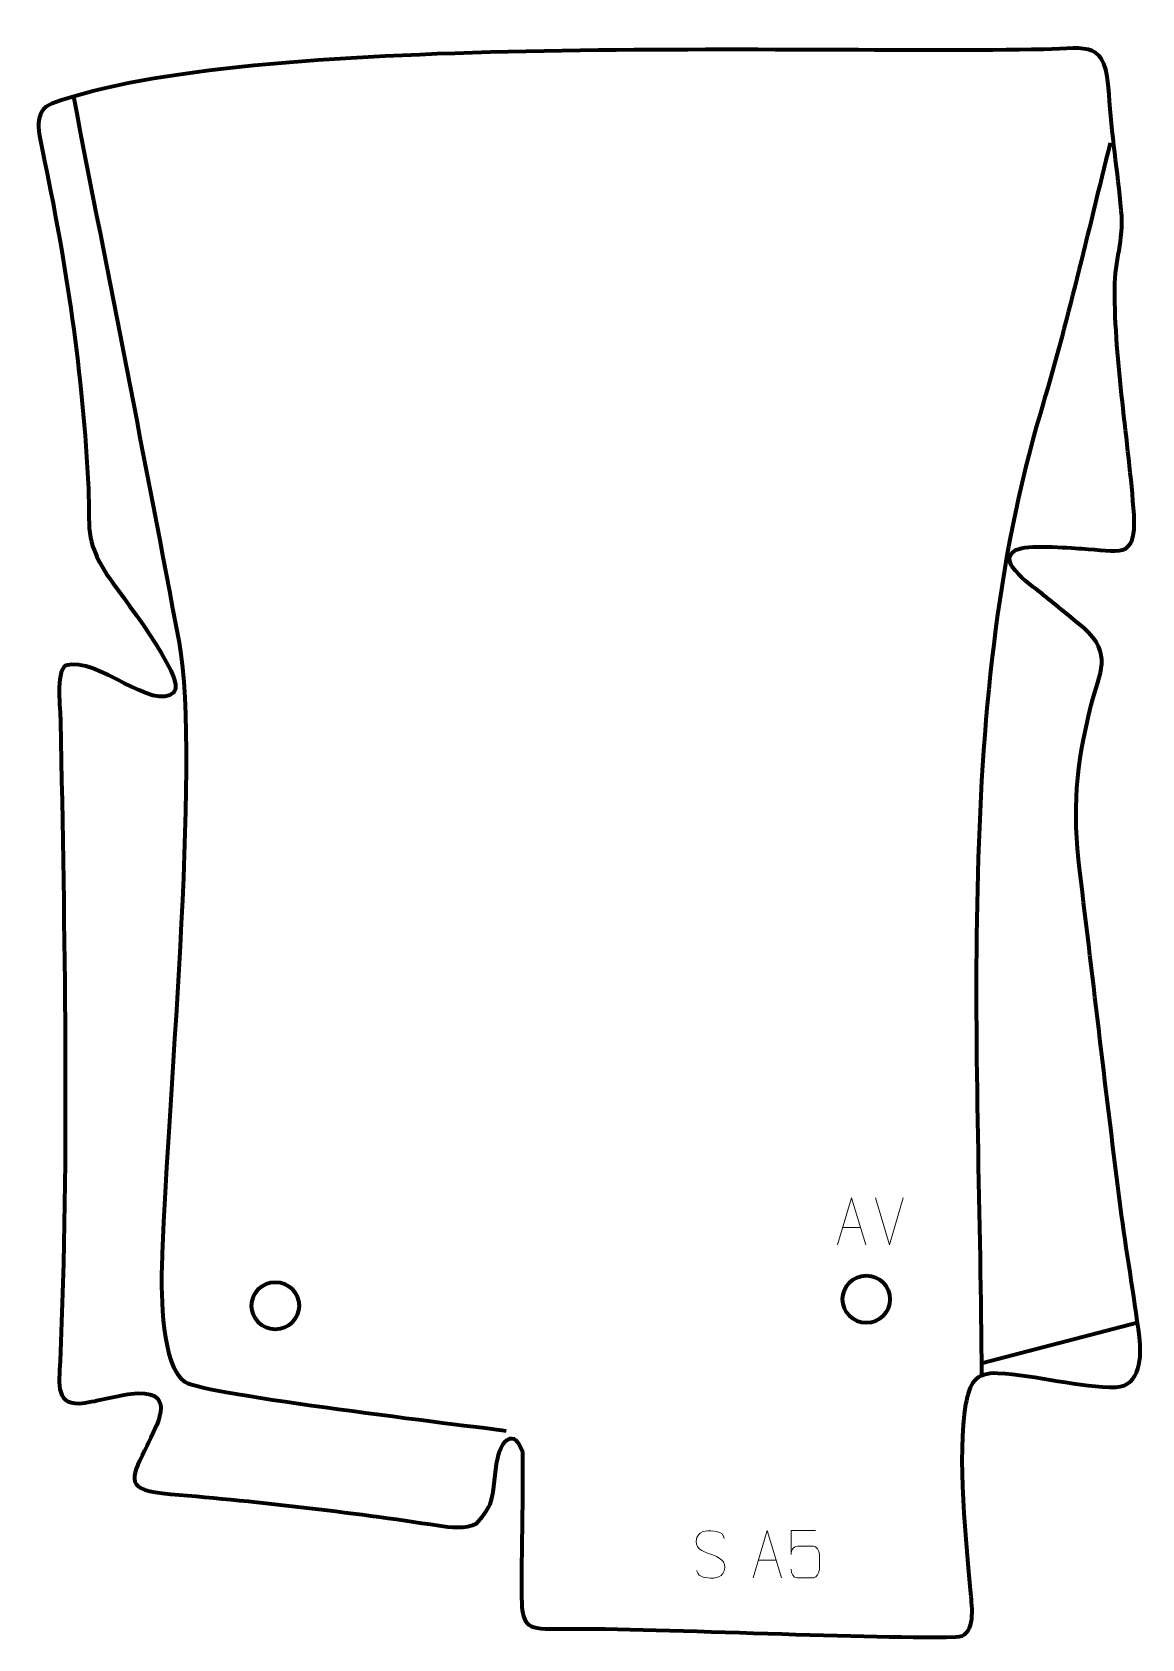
# Model space of a CAD drawing. Header units: millimetres. Extents: x -577 to 9, y -23 to 825.
import ezdxf

# ---------------------------------------------------------------- set-up
doc = ezdxf.new("R2010")
doc.units = ezdxf.units.MM
doc.header["$MEASUREMENT"] = 0
doc.layers.add('layer 2', color=7, linetype='Continuous')
doc.layers.add('layer 3', color=7, linetype='Continuous')

msp = doc.modelspace()

# ---------------------------------------------------------------- linework, layer by layer
at = {"layer": 'layer 2', "color": 140, "lineweight": 158}
for points, knots in [([(-555.2562, 791.1295), (-536.5896, 695.1314), (-517.407, 598.9961), (-499.4806, 502.8812), (-499.4806, 502.8812), (-487.7761, 440.1239), (-506.7114, 247.9034), (-508.6143, 172.9101), (-508.6143, 172.9101), (-508.9708, 158.8628), (-508.869, 120.5609), (-496.332, 112.4635), (-496.332, 112.4635), (-485.836, 105.6844), (-347.1524, 89.4562), (-326.8077, 86.6467)], [0, 0, 0, 0, 0.2, 0.2, 0.2, 0.2, 0.4, 0.4, 0.4, 0.4, 0.6, 0.6, 0.6, 0.6, 1, 1, 1, 1]), ([(-7.9849, 766.6261), (-19.917, 718.6071), (-30.6059, 671.4631), (-44.8198, 623.9574), (-44.8198, 623.9574), (-91.4168, 468.219), (-76.5369, 279.3048), (-75.8839, 115.807)], [0, 0, 0, 0, 0.33333333, 0.33333333, 0.33333333, 0.33333333, 1, 1, 1, 1])]:
    msp.add_open_spline(points, degree=3, knots=knots, dxfattribs=at)
at = {"layer": 'layer 2', "color": 250, "lineweight": 158}
msp.add_open_spline([(-75.9099, 122.364), (-75.9099, 122.364), (6.4699, 143.8378), (6.4699, 143.8378)], degree=3, dxfattribs=at)
at = {"layer": 'layer 3', "color": 250, "lineweight": 200}
for centre in [(-448.6456, 152.6597), (-136.7021, 156.0994)]:
    msp.add_ellipse(centre, major_axis=(0, 12.5), ratio=1, dxfattribs=at)
at = {"layer": 'layer 3', "color": 242, "lineweight": 158}
msp.add_open_spline([(-43.0427, 816.0103), (-18.9944, 816.444), (-10.2922, 821.5763), (-8.5543, 792.3297), (-8.5543, 792.3297), (-7.2609, 771.5195), (-3.9218, 751.5212), (-2.0952, 730.9766), (-2.0952, 730.9766), (-0.6209, 714.3945), (-5.5902, 705.0226), (-5.5766, 689.7738), (-5.5766, 689.7738), (-5.5413, 649.9954), (1.7937, 609.8328), (4.6763, 570.1074), (4.6763, 570.1074), (5.954, 546.0226), (-3.5248, 551.3778), (-23.1582, 552.4557), (-23.1582, 552.4557), (-30.6632, 552.87), (-51.883, 554.7932), (-57.6838, 551.7053), (-57.6838, 551.7053), (-69.3517, 545.4943), (-47.5048, 531.5751), (-43.0844, 527.9334), (-43.0844, 527.9334), (-36.0988, 522.1643), (-28.8034, 516.3526), (-21.9218, 510.5293), (-21.9218, 510.5293), (-6.3065, 496.6657), (-13.528, 487.4822), (-17.9306, 469.9088), (-17.9306, 469.9088), (-26.0365, 437.5536), (-27.9753, 414.9538), (-23.9734, 382.1866), (-23.9734, 382.1866), (-16.7591, 323.1209), (-10.0103, 263.8148), (-2.5025, 204.8173), (-2.5025, 204.8173), (0.4473, 181.8485), (4.5988, 158.9687), (7.4944, 136.0958), (7.4944, 136.0958), (8.7642, 126.0651), (8.2314, 110.3776), (-5.0354, 109.6858), (-5.0354, 109.6858), (-23.2056, 109.3628), (-47.5305, 116.0824), (-67.1843, 117.1262), (-67.1843, 117.1262), (-78.9988, 117.7537), (-82.1519, 111.5394), (-84.0664, 100.6343), (-84.0664, 100.6343), (-88.7552, 73.9277), (-83.8913, 26.6476), (-81.3669, -0.9685), (-81.3669, -0.9685), (-80.6525, -8.7832), (-79.2319, -22.0356), (-89.3627, -22.2252), (-89.3627, -22.2252), (-143.6754, -23.2415), (-248.4412, -17.2136), (-303.6442, -17.9237), (-303.6442, -17.9237), (-318.4027, -18.1135), (-318.3695, -13.0793), (-318.6683, 0.6919), (-318.6683, 0.6919), (-318.9064, 11.6707), (-317.589, 74.046), (-318.3106, 75.9889), (-318.3106, 75.9889), (-322.6946, 87.7924), (-329.0225, 82.1902), (-331.2545, 72.1995), (-331.2545, 72.1995), (-333.1169, 63.8634), (-332.4026, 56.5438), (-335.3117, 47.8981), (-335.3117, 47.8981), (-337.0099, 43.9109), (-339.5574, 40.9255), (-342.4093, 37.7314), (-342.4093, 37.7314), (-347.9522, 34.6541), (-356.3952, 35.7601), (-362.3681, 36.5933), (-362.3681, 36.5933), (-409.3054, 43.8235), (-460.917, 49.6873), (-508.4271, 53.6168), (-508.4271, 53.6168), (-529.3261, 56.1334), (-523.835, 62.9725), (-516.3165, 78.8918), (-516.3165, 78.8918), (-511.6539, 88.7641), (-500.6026, 107.095), (-521.022, 106.4596), (-521.022, 106.4596), (-531.1428, 105.8979), (-539.6198, 102.8483), (-549.1818, 101.3956), (-549.1818, 101.3956), (-565.1561, 98.9687), (-562.8079, 111.3017), (-562.2714, 123.3586), (-562.2714, 123.3586), (-557.4201, 232.4064), (-560.0086, 350.9161), (-562.0028, 461.083), (-562.0028, 461.083), (-562.1241, 467.7835), (-564.7373, 486.6404), (-559.4103, 490.7201), (-559.4103, 490.7201), (-542.3257, 495.6292), (-512.921, 465.8663), (-502.189, 476.5283), (-502.189, 476.5283), (-494.891, 483.7786), (-531.8655, 529.8129), (-537.6778, 538.9793), (-537.6778, 538.9793), (-549.3258, 557.3492), (-546.5256, 563.6351), (-547.2845, 584.0648), (-547.2845, 584.0648), (-550.1092, 644.1358), (-559.1299, 703.6433), (-571.5626, 762.4939), (-571.5626, 762.4939), (-573.4155, 771.2648), (-577.0088, 783.6205), (-566.4291, 787.4623), (-566.4291, 787.4623), (-462.6524, 825.1492), (-177.4017, 813.587), (-43.0427, 816.0103)], degree=3, knots=[0, 0, 0, 0, 0.02631579, 0.02631579, 0.02631579, 0.02631579, 0.05263158, 0.05263158, 0.05263158, 0.05263158, 0.07894737, 0.07894737, 0.07894737, 0.07894737, 0.10526316, 0.10526316, 0.10526316, 0.10526316, 0.13157895, 0.13157895, 0.13157895, 0.13157895, 0.15789474, 0.15789474, 0.15789474, 0.15789474, 0.18421053, 0.18421053, 0.18421053, 0.18421053, 0.21052632, 0.21052632, 0.21052632, 0.21052632, 0.23684211, 0.23684211, 0.23684211, 0.23684211, 0.26315789, 0.26315789, 0.26315789, 0.26315789, 0.28947368, 0.28947368, 0.28947368, 0.28947368, 0.31578947, 0.31578947, 0.31578947, 0.31578947, 0.34210526, 0.34210526, 0.34210526, 0.34210526, 0.36842105, 0.36842105, 0.36842105, 0.36842105, 0.39473684, 0.39473684, 0.39473684, 0.39473684, 0.42105263, 0.42105263, 0.42105263, 0.42105263, 0.44736842, 0.44736842, 0.44736842, 0.44736842, 0.47368421, 0.47368421, 0.47368421, 0.47368421, 0.5, 0.5, 0.5, 0.5, 0.52631579, 0.52631579, 0.52631579, 0.52631579, 0.55263158, 0.55263158, 0.55263158, 0.55263158, 0.57894737, 0.57894737, 0.57894737, 0.57894737, 0.60526316, 0.60526316, 0.60526316, 0.60526316, 0.63157895, 0.63157895, 0.63157895, 0.63157895, 0.65789474, 0.65789474, 0.65789474, 0.65789474, 0.68421053, 0.68421053, 0.68421053, 0.68421053, 0.71052632, 0.71052632, 0.71052632, 0.71052632, 0.73684211, 0.73684211, 0.73684211, 0.73684211, 0.76315789, 0.76315789, 0.76315789, 0.76315789, 0.78947368, 0.78947368, 0.78947368, 0.78947368, 0.81578947, 0.81578947, 0.81578947, 0.81578947, 0.84210526, 0.84210526, 0.84210526, 0.84210526, 0.86842105, 0.86842105, 0.86842105, 0.86842105, 0.89473684, 0.89473684, 0.89473684, 0.89473684, 0.92105263, 0.92105263, 0.92105263, 0.92105263, 0.94736842, 0.94736842, 0.94736842, 0.94736842, 1, 1, 1, 1], dxfattribs=at)
at = {"layer": 'layer 3', "color": 250, "lineweight": 9}
for points, knots in [([(-151.884, 184.7662), (-151.884, 184.7662), (-144.513, 209.7197), (-144.513, 209.7197), (-144.513, 209.7197), (-144.513, 209.7197), (-136.9431, 184.7662), (-136.9431, 184.7662)], [0, 0, 0, 0, 0.33333333, 0.33333333, 0.33333333, 0.33333333, 1, 1, 1, 1]), ([(-218.9218, 21.5074), (-223.1701, 22.9778), (-228.0782, 24.7736), (-226.0731, 30.2939), (-226.0731, 30.2939), (-224.5696, 34.4338), (-219.356, 34.0453), (-215.7524, 33.4442), (-215.7524, 33.4442), (-212.8918, 32.967), (-212.0271, 31.7538), (-211.7165, 29.6697)], [0, 0, 0, 0, 0.25, 0.25, 0.25, 0.25, 0.5, 0.5, 0.5, 0.5, 1, 1, 1, 1]), ([(-196.3923, 9.0306), (-196.3923, 9.0306), (-189.0213, 33.9841), (-189.0213, 33.9841), (-189.0213, 33.9841), (-189.0213, 33.9841), (-181.4514, 9.0306), (-181.4514, 9.0306)], [0, 0, 0, 0, 0.33333333, 0.33333333, 0.33333333, 0.33333333, 1, 1, 1, 1]), ([(-163.5277, 33.9621), (-163.5277, 33.9621), (-176.3794, 33.9621), (-176.3794, 33.9621), (-176.3794, 33.9621), (-176.3791, 29.7315), (-176.3791, 25.5006), (-176.3794, 21.2694), (-176.3794, 21.2694), (-176.3797, 24.5795), (-174.7487, 25.6513), (-171.9367, 25.7118), (-171.9367, 25.7118), (-169.4971, 25.7121), (-167.0576, 25.7121), (-164.6184, 25.7118), (-164.6184, 25.7118), (-162.9686, 25.7186), (-161.4937, 23.3381), (-161.4652, 21.2694), (-161.4652, 21.2694), (-161.4655, 18.6821), (-161.4655, 16.0945), (-161.4652, 13.5068), (-161.4652, 13.5068), (-161.419, 11.5474), (-162.9184, 9.1111), (-164.5443, 9.0526), (-164.5443, 9.0526), (-166.5008, 9.0529), (-171.3958, 9.0529), (-173.3528, 9.0526), (-173.3528, 9.0526), (-175.1983, 9.0438), (-176.3054, 11.0086), (-176.3262, 13.5597)], [0, 0, 0, 0, 0.1, 0.1, 0.1, 0.1, 0.2, 0.2, 0.2, 0.2, 0.3, 0.3, 0.3, 0.3, 0.4, 0.4, 0.4, 0.4, 0.5, 0.5, 0.5, 0.5, 0.6, 0.6, 0.6, 0.6, 0.7, 0.7, 0.7, 0.7, 0.8, 0.8, 0.8, 0.8, 1, 1, 1, 1]), ([(-218.9218, 21.5073), (-214.9032, 19.8606), (-209.8737, 17.9723), (-211.7077, 12.612), (-211.7077, 12.612), (-213.1675, 8.3456), (-218.0783, 8.6023), (-221.8044, 9.157), (-221.8044, 9.157), (-224.5544, 9.5668), (-225.7753, 10.7803), (-226.1533, 12.8925)], [0, 0, 0, 0, 0.25, 0.25, 0.25, 0.25, 0.5, 0.5, 0.5, 0.5, 1, 1, 1, 1])]:
    msp.add_open_spline(points, degree=3, knots=knots, dxfattribs=at)
for points in [[(-124.5245, 184.7589), (-124.5245, 184.7589), (-131.8463, 209.7125), (-131.8463, 209.7125)], [(-117.2026, 209.7125), (-117.2026, 209.7125), (-124.5244, 184.7589), (-124.5244, 184.7589)], [(-149.1614, 194.0156), (-149.1614, 194.0156), (-139.6657, 194.0156), (-139.6657, 194.0156)], [(-193.6697, 18.28), (-193.6697, 18.28), (-184.174, 18.28), (-184.174, 18.28)]]:
    msp.add_open_spline(points, degree=3, dxfattribs=at)

doc.saveas('drawing.dxf')
